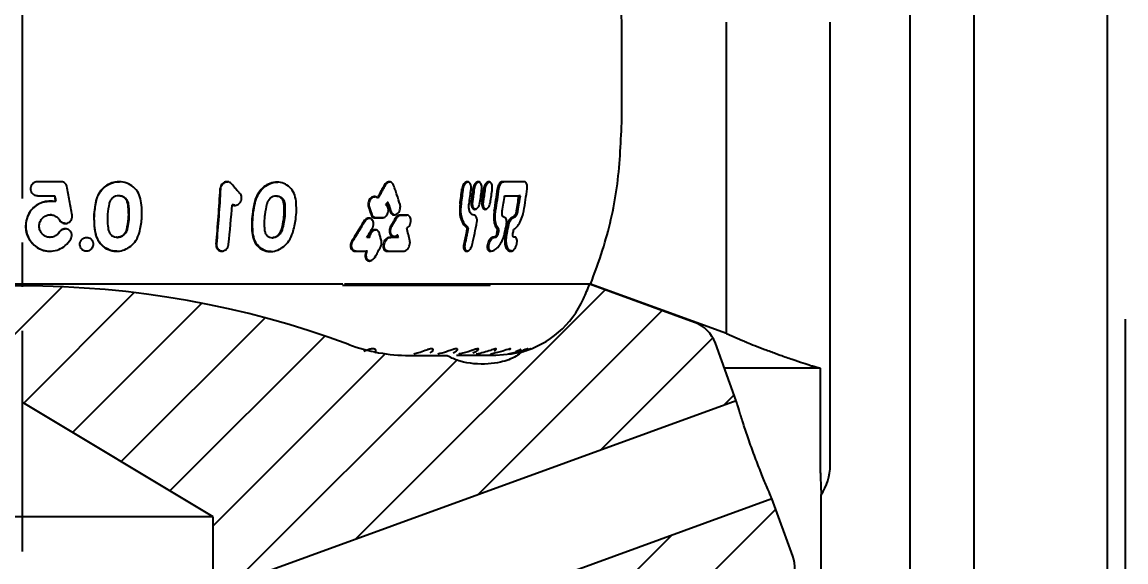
# Model space of a CAD drawing. Header units: millimetres. Extents: x 8 to 832, y 8 to 585.
# Drawn here: x 520.3 to 583.8, y 150.3 to 181.4 of the extents above; entities that cross this region are included whole.
import ezdxf

# ---------------------------------------------------------------- set-up
doc = ezdxf.new("R2010")
doc.units = ezdxf.units.MM
doc.linetypes.add('CENTERX2', pattern=[20.32, 12.7, -2.54, 2.54, -2.54])
for name, color, linetype in [('CENTERLINE', 4, 'CENTERX2'), ('DIMENSIONS', 2, 'Continuous'), ('HATCH', 3, 'Continuous')]:
    doc.layers.add(name, color=color, linetype=linetype)
doc.layers.add('OUTLINE', color=7, linetype='Continuous', lineweight=25)
doc.styles.add('SLDTEXTSTYLE0', font='TXT', dxfattribs={"width": 0.75})
doc.dimstyles.new('SLDDIMSTYLE0', dxfattribs={"dimtxt": 3.5, "dimasz": 2, "dimexe": 0, "dimexo": 0.0625, "dimgap": 0.875, "dimtad": 1, "dimrnd": 1e-09, "dimzin": 12, "dimdsep": 46, "dimtxsty": 'SLDTEXTSTYLE0', "dimsah": 1, "dimcen": 0.09, "dimadec": 0, "dimazin": 3, "dimtfac": 1, "dimtofl": 0, "dimtmove": 0, "dimatfit": 3, "dimfxl": 0, "dimfrac": 2, "dimtolj": 1, "dimtzin": 12, "dimarcsym": 0})

# ---------------------------------------------------------------- blocks, each defined once
blk = doc.blocks.new('SW_HATCH_0')
at = {"layer": 'HATCH', "color": 0}
for p, q in [((271.31, -42.999), (258.147, -56.162)), ((302.566, -43.174), (288.202, -57.538)), ((275.462, -43.337), (269.099, -49.7)), ((279.342, -43.947), (271.904, -51.385)), ((305.858, -44.372), (295.262, -54.968)), ((282.99, -44.789), (274.709, -53.071)), ((286.435, -45.835), (277.513, -54.756)), ((308.776, -45.944), (302.321, -52.399)), ((289.906, -46.853), (280, -56.76)), ((294.043, -47.207), (281.142, -60.107)), ((309.995, -49.215), (309.381, -49.829)), ((312.392, -55.799), (281.85, -86.341)), ((306.402, -57.299), (281.85, -81.85))]:
    blk.add_line(p, q, dxfattribs=at)
blk = doc.blocks.new('_D_12')
at = {"layer": 'DIMENSIONS'}
for p, q in [((583.772, 164.297), (583.772, 69.681)), ((520.272, 119.521), (520.272, 69.681)), ((520.272, 71.681), (583.772, 71.681))]:
    blk.add_line(p, q, dxfattribs=at)
for points in [[(520.272, 71.681), (522.272, 71.181), (522.272, 72.181)], [(583.772, 71.681), (581.772, 72.181), (581.772, 71.181)]]:
    blk.add_solid(points, dxfattribs=at)
at = {"layer": 'DIMENSIONS', "insert": (547.498, 76.193), "char_height": 3.5, "attachment_point": 1, "style": 'SLDTEXTSTYLE0'}
blk.add_mtext('63,5', dxfattribs=at)
blk = doc.blocks.new('_D_13')
at = {"layer": 'DIMENSIONS'}
for p, q in [((583.772, 148.122), (583.772, 69.681)), ((647.272, 122.409), (647.272, 69.681)), ((647.272, 71.681), (583.772, 71.681))]:
    blk.add_line(p, q, dxfattribs=at)
for points in [[(583.772, 71.681), (585.772, 71.181), (585.772, 72.181)], [(647.272, 71.681), (645.272, 72.181), (645.272, 71.181)]]:
    blk.add_solid(points, dxfattribs=at)
at = {"layer": 'DIMENSIONS', "insert": (610.998, 76.193), "char_height": 3.5, "attachment_point": 1, "style": 'SLDTEXTSTYLE0'}
blk.add_mtext('63,5', dxfattribs=at)

msp = doc.modelspace()

# ---------------------------------------------------------------- linework, layer by layer
at = {"layer": 'CENTERLINE'}
msp.add_line((520.272, 468.427), (520.272, 113.667), dxfattribs=at)
at = {"layer": 'OUTLINE'}
for p, q in [((571.393, 145.863), (571.393, 408.812)), ((575.092, 145.863), (575.092, 408.812)), ((582.772, 145.863), (582.772, 408.812)), ((554.797, 175.613), (554.797, 181.413)), ((560.824, 163.465), (560.824, 181.413)), ((566.797, 155.88), (566.797, 181.413)), ((522.545, 172.213), (521.159, 172.213)), ((549.192, 172.213), (547.922, 172.213)), ((521.158, 171.413), (521.071, 171.429)), ((521.156, 171.413), (522.149, 171.413)), ((522.155, 171.413), (522.149, 171.413)), ((522.217, 171.077), (522.212, 171.077)), ((525.853, 171.413), (525.836, 171.413)), ((534.938, 171.393), (534.894, 171.393)), ((540.789, 171.292), (540.728, 171.292)), ((541.355, 171.013), (541.292, 171.013)), ((548.96, 171.413), (548.875, 171.413)), ((532.398, 170.892), (532.362, 170.892)), ((521.887, 170.311), (521.882, 170.311)), ((522.439, 170.003), (522.401, 170.047)), ((541.058, 170.129), (540.995, 170.129)), ((542.482, 170.298), (542.415, 170.298)), ((541.91, 169.135), (541.844, 169.135)), ((541.91, 169.135), (541.88, 169.118)), ((545.975, 169.563), (545.897, 169.563)), ((547.738, 169.458), (547.655, 169.458)), ((521.867, 169.014), (521.872, 169.014)), ((525.749, 169.013), (525.767, 169.013)), ((534.664, 168.993), (534.71, 168.993)), ((540.227, 169.013), (540.117, 169.013)), ((540.289, 169.013), (540.227, 169.013)), ((541.875, 169.013), (541.436, 169.013)), ((541.941, 169.013), (541.875, 169.013)), ((547.504, 169.015), (547.42, 169.015)), ((548.701, 169.015), (548.614, 169.015)), ((523.981, 168.218), (523.948, 168.219)), ((539.439, 168.213), (540.088, 168.213)), ((540.15, 168.213), (540.088, 168.213)), ((540.662, 167.896), (540.598, 167.896)), ((541.289, 168.213), (542.23, 168.213)), ((548.325, 168.223), (548.42, 168.223)), ((538.742, 166.313), (501.803, 166.313)), ((538.742, 166.313), (538.728, 166.267)), ((538.728, 166.267), (547.213, 166.267)), ((547.227, 166.313), (538.833, 166.313)), ((547.213, 166.267), (547.227, 166.313)), ((552.947, 166.313), (547.227, 166.313)), ((558.991, 164.114), (552.947, 166.313)), ((552.997, 166.313), (552.947, 166.313)), ((560.824, 163.465), (552.997, 166.313)), ((560.824, 163.465), (561.74, 163.077)), ((561.393, 159.603), (560.187, 162.918)), ((542.568, 162.213), (544.749, 162.213)), ((547.555, 162.213), (545.276, 162.213)), ((548.432, 162.284), (547.555, 162.213)), ((563.672, 162.324), (563.923, 162.233)), ((566.222, 161.482), (560.71, 161.482)), ((565.855, 161.584), (566.222, 161.482)), ((566.222, 161.482), (566.222, 155.88)), ((531.272, 152.913), (520.272, 159.523)), ((561.393, 159.603), (531.272, 148.64)), ((531.272, 142.255), (563.445, 153.965)), ((564.652, 150.65), (563.445, 153.965)), ((566.272, 148.833), (566.272, 154.185)), ((531.272, 152.913), (509.272, 152.913)), ((531.272, 148.64), (531.272, 152.913))]:
    msp.add_line(p, q, dxfattribs=at)
at = {"layer": 'OUTLINE', "flags": 128}
msp.add_lwpolyline([(548.337, 162.538), (548.393, 162.586), (548.385, 162.592), (548.352, 162.589), (548.307, 162.579), (548.25, 162.562), (548.15, 162.529), (547.953, 162.464), (547.239, 162.284), (547.239, 162.284)], dxfattribs=at)
at = {"layer": 'OUTLINE'}
for centre, radius, start, end in [((461.701, 175.391), 70.07, 354.4526, 357.0766), ((461.413, 175.393), 70.391, 354.4764, 357.08837), ((512.761, 175.561), 33.05, 351.96151, 353.48983), ((512.745, 175.555), 33.14, 351.99341, 353.51749), ((513.913, 175.565), 32.426, 351.79815, 353.35644), ((514.161, 175.567), 32.298, 351.90793, 353.33411), ((514.143, 175.562), 32.392, 351.94058, 353.36254), ((515.255, 175.568), 31.708, 351.75439, 353.20758), ((515.514, 175.568), 31.569, 351.71746, 353.17716), ((515.461, 175.569), 31.699, 351.75103, 353.20463), ((516.539, 175.57), 31.031, 351.56938, 353.05486), ((517.226, 175.563), 30.645, 350.55225, 352.97131), ((517.19, 175.562), 30.761, 350.59057, 353.00026), ((520.643, 175.575), 28.954, 349.97247, 352.53615), ((521.919, 169.661), 1.447, 78.09033, 268.43384), ((518.237, 175.557), 30.103, 350.39319, 352.08869), ((519.871, 175.563), 29.299, 350.11374, 351.85695), ((519.804, 175.568), 29.45, 350.1552, 351.88929), ((467.347, 175.331), 65.166, 354.08668, 356.09397), ((516.003, 175.444), 30.957, 347.25198, 349.66022), ((519.406, 175.488), 29.321, 347.68356, 348.73128), ((519.469, 175.497), 29.314, 347.66203, 348.71007), ((519.4, 175.504), 29.466, 347.71316, 348.75559), ((518.6, 175.464), 29.669, 347.87695, 348.32127), ((518.404, 175.497), 29.95, 347.92811, 348.36817), ((520.349, 175.494), 28.873, 347.47709, 347.93432), ((520.272, 112.079), 54.135, 69.65747, 110.34253), ((529.872, 175.613), 24.879, 335.94171, 338.04891), ((547.568, 167.713), 5.5, 285.68162, 335.94171), ((558.307, 162.234), 2, 20, 70), ((542.568, 172.213), 10, 249.65747, 270), ((563.797, 155.88), 3, 325.58849, 0), ((562.772, 149.966), 2, 290, 20)]:
    msp.add_arc(centre, radius, start, end, dxfattribs=at)
for points, knots in [([(554.797, 181.413), (554.763, 182.305), (554.693, 184.105), (554.301, 185.946), (554.033, 186.889), (554.013, 186.958)], [0, 0, 0, 0, 0.476205, 0.9612, 1, 1, 1, 1]), ([(552.997, 166.313), (553.238, 166.961), (553.907, 168.759), (554.63, 171.873), (554.741, 174.357), (554.797, 175.613)], [0, 0, 0, 0, 0.217678, 0.604446, 1, 1, 1, 1]), ([(524.543, 171.125), (524.591, 171.274), (524.689, 171.57), (525.009, 171.93), (525.41, 172.146), (525.72, 172.237), (525.868, 172.212), (525.873, 172.211)], [0, 0, 0, 0, 0.2526003, 0.5054583, 0.751841, 0.9929778, 1, 1, 1, 1]), ([(521.159, 172.213), (521.115, 172.209), (521.026, 172.2), (520.909, 172.132), (520.82, 172.033), (520.768, 171.908), (520.758, 171.77), (520.796, 171.636), (520.876, 171.521), (520.989, 171.443), (521.089, 171.416), (521.144, 171.414), (521.156, 171.413)], [0, 0, 0, 0, 0.1058132, 0.2116858, 0.3164033, 0.4233127, 0.5338379, 0.6454856, 0.7570298, 0.8665257, 0.9720249, 1, 1, 1, 1]), ([(522.849, 171.958), (522.839, 171.993), (522.819, 172.064), (522.745, 172.146), (522.651, 172.203), (522.58, 172.21), (522.545, 172.213)], [0, 0, 0, 0, 0.254695, 0.510352, 0.755984, 1, 1, 1, 1]), ([(523.149, 170.291), (523.1, 170.567), (523.027, 170.982), (522.926, 171.539), (522.874, 171.818), (522.849, 171.958)], [0, 0, 0, 0, 0.499696, 0.749817, 1, 1, 1, 1]), ([(527.118, 171.125), (527.078, 171.275), (526.999, 171.573), (526.699, 171.93), (526.308, 172.159), (525.868, 172.238), (525.427, 172.167), (525.032, 171.955), (524.721, 171.625), (524.579, 171.324), (524.536, 171.152), (524.53, 171.125)], [0, 0, 0, 0, 0.127061, 0.254283, 0.377327, 0.497549, 0.616326, 0.734982, 0.854976, 0.97731, 1, 1, 1, 1]), ([(532.324, 172.102), (532.293, 172.131), (532.232, 172.187), (532.111, 172.222), (531.987, 172.215), (531.869, 172.164), (531.772, 172.077), (531.7, 171.957), (531.687, 171.866), (531.68, 171.818)], [0, 0, 0, 0, 0.141925, 0.28421, 0.425608, 0.560559, 0.704089, 0.84421, 1, 1, 1, 1]), ([(531.713, 171.818), (531.72, 171.864), (531.733, 171.957), (531.808, 172.08), (531.911, 172.168), (532.018, 172.216), (532.087, 172.213), (532.114, 172.212)], [0, 0, 0, 0, 0.2209308, 0.4423765, 0.6587208, 0.8646547, 1, 1, 1, 1]), ([(532.818, 171.538), (532.777, 171.585), (532.695, 171.679), (532.531, 171.867), (532.407, 172.008), (532.324, 172.102)], [0, 0, 0, 0, 0.250594, 0.501187, 1, 1, 1, 1]), ([(536.047, 171.105), (536.018, 171.254), (535.961, 171.552), (535.704, 171.909), (535.358, 172.138), (534.958, 172.218), (534.552, 172.146), (534.179, 171.934), (533.878, 171.604), (533.731, 171.304), (533.684, 171.132), (533.676, 171.105)], [0, 0, 0, 0, 0.127084, 0.254333, 0.377382, 0.497579, 0.61632, 0.73494, 0.854911, 0.97724, 1, 1, 1, 1]), ([(533.716, 171.105), (533.768, 171.253), (533.873, 171.55), (534.185, 171.909), (534.564, 172.126), (534.851, 172.216), (534.986, 172.191), (534.99, 172.191)], [0, 0, 0, 0, 0.252654, 0.50556, 0.75195, 0.993039, 1, 1, 1, 1]), ([(541.125, 172.013), (541.093, 171.953), (541.011, 171.803), (540.879, 171.562), (540.779, 171.382), (540.728, 171.292)], [0, 0, 0, 0, 0.249962, 0.624955, 1, 1, 1, 1]), ([(540.789, 171.292), (540.856, 171.412), (540.957, 171.592), (541.089, 171.833), (541.154, 171.953), (541.187, 172.013)], [0, 0, 0, 0, 0.499929, 0.749955, 1, 1, 1, 1]), ([(541.662, 172.013), (541.645, 172.05), (541.611, 172.124), (541.524, 172.194), (541.422, 172.221), (541.317, 172.202), (541.219, 172.142), (541.158, 172.07), (541.131, 172.023), (541.125, 172.013)], [0, 0, 0, 0, 0.163237, 0.326792, 0.487966, 0.642185, 0.798525, 0.957943, 1, 1, 1, 1]), ([(541.187, 172.013), (541.211, 172.051), (541.259, 172.125), (541.358, 172.191), (541.435, 172.219), (541.471, 172.212), (541.474, 172.212)], [0, 0, 0, 0, 0.3262599, 0.6530782, 0.9739587, 1, 1, 1, 1]), ([(542.031, 170.905), (541.973, 171.089), (541.885, 171.366), (541.759, 171.736), (541.695, 171.921), (541.662, 172.013)], [0, 0, 0, 0, 0.499845, 0.749901, 1, 1, 1, 1]), ([(546.121, 171.813), (546.123, 171.86), (546.128, 171.954), (546.093, 172.077), (546.033, 172.166), (545.954, 172.214), (545.866, 172.216), (545.778, 172.175), (545.699, 172.096), (545.638, 171.985), (545.608, 171.885), (545.6, 171.827), (545.598, 171.813)], [0, 0, 0, 0, 0.113213, 0.226599, 0.335428, 0.441669, 0.54608, 0.649359, 0.753435, 0.859361, 0.967321, 1, 1, 1, 1]), ([(545.673, 171.813), (545.681, 171.86), (545.698, 171.953), (545.76, 172.075), (545.839, 172.164), (545.917, 172.211), (545.963, 172.209), (545.98, 172.208)], [0, 0, 0, 0, 0.224311, 0.448892, 0.666409, 0.879322, 1, 1, 1, 1]), ([(546.741, 171.818), (546.743, 171.864), (546.748, 171.957), (546.716, 172.078), (546.659, 172.167), (546.584, 172.214), (546.5, 172.216), (546.415, 172.176), (546.339, 172.097), (546.279, 171.987), (546.25, 171.888), (546.243, 171.831), (546.241, 171.818)], [0, 0, 0, 0, 0.11322, 0.226629, 0.33546, 0.441702, 0.546114, 0.649396, 0.753476, 0.859391, 0.967641, 1, 1, 1, 1]), ([(546.318, 171.818), (546.326, 171.863), (546.342, 171.954), (546.401, 172.075), (546.477, 172.163), (546.552, 172.21), (546.597, 172.209), (546.613, 172.208)], [0, 0, 0, 0, 0.222432, 0.445036, 0.663178, 0.876144, 1, 1, 1, 1]), ([(547.343, 171.818), (547.345, 171.864), (547.351, 171.957), (547.321, 172.078), (547.266, 172.167), (547.194, 172.214), (547.113, 172.216), (547.031, 172.176), (546.957, 172.097), (546.898, 171.987), (546.869, 171.888), (546.861, 171.831), (546.86, 171.818)], [0, 0, 0, 0, 0.11322, 0.226629, 0.33546, 0.441703, 0.546114, 0.649395, 0.753477, 0.859391, 0.967641, 1, 1, 1, 1]), ([(546.938, 171.818), (546.946, 171.863), (546.963, 171.954), (547.021, 172.075), (547.095, 172.163), (547.168, 172.21), (547.211, 172.209), (547.227, 172.208)], [0, 0, 0, 0, 0.222435, 0.445036, 0.663183, 0.876147, 1, 1, 1, 1]), ([(547.922, 172.213), (547.895, 172.209), (547.842, 172.2), (547.765, 172.132), (547.7, 172.033), (547.658, 171.921), (547.646, 171.845), (547.64, 171.813)], [0, 0, 0, 0, 0.211512, 0.423162, 0.632458, 0.845991, 1, 1, 1, 1]), ([(547.721, 171.813), (547.73, 171.86), (547.747, 171.953), (547.804, 172.076), (547.877, 172.165), (547.947, 172.207), (547.988, 172.212), (548.003, 172.213)], [0, 0, 0, 0, 0.225085, 0.450532, 0.667691, 0.879527, 1, 1, 1, 1]), ([(549.352, 171.813), (549.356, 171.86), (549.363, 171.954), (549.34, 172.077), (549.295, 172.166), (549.241, 172.208), (549.205, 172.212), (549.192, 172.213)], [0, 0, 0, 0, 0.226552, 0.453517, 0.671054, 0.882798, 1, 1, 1, 1]), ([(522.212, 171.077), (521.989, 171.081), (521.632, 171.086), (521.16, 170.929), (520.849, 170.664), (520.605, 170.302), (520.468, 169.845), (520.489, 169.334), (520.688, 168.854), (521.035, 168.467), (521.483, 168.241), (521.958, 168.19), (522.395, 168.296), (522.794, 168.529), (522.975, 168.774), (523.07, 168.902)], [0, 0, 0, 0, 0.1060526, 0.1693148, 0.2326537, 0.2988328, 0.3787598, 0.461564, 0.5463075, 0.6297392, 0.7115102, 0.7836803, 0.853533, 0.9231897, 1, 1, 1, 1]), ([(522.149, 171.413), (522.154, 171.385), (522.168, 171.315), (522.188, 171.203), (522.204, 171.119), (522.212, 171.077)], [0, 0, 0, 0, 0.249975, 0.625001, 1, 1, 1, 1]), ([(522.217, 171.077), (522.207, 171.133), (522.191, 171.217), (522.171, 171.329), (522.16, 171.385), (522.155, 171.413)], [0, 0, 0, 0, 0.4999946, 0.7500207, 1, 1, 1, 1]), ([(524.53, 171.125), (524.486, 170.875), (524.41, 170.447), (524.409, 169.833), (524.456, 169.479), (524.479, 169.301)], [0, 0, 0, 0, 0.410082, 0.703058, 1, 1, 1, 1]), ([(524.492, 169.301), (524.461, 169.557), (524.41, 169.985), (524.443, 170.6), (524.509, 170.95), (524.543, 171.125)], [0, 0, 0, 0, 0.425255, 0.710685, 1, 1, 1, 1]), ([(525.286, 170.962), (525.249, 170.755), (525.185, 170.403), (525.182, 169.899), (525.219, 169.61), (525.237, 169.465)], [0, 0, 0, 0, 0.41395, 0.705046, 1, 1, 1, 1]), ([(526.359, 170.962), (526.342, 171.025), (526.308, 171.151), (526.181, 171.299), (526.017, 171.393), (525.833, 171.424), (525.652, 171.391), (525.49, 171.302), (525.363, 171.164), (525.306, 171.041), (525.288, 170.971), (525.286, 170.962)], [0, 0, 0, 0, 0.129296, 0.258837, 0.382552, 0.502658, 0.620571, 0.738366, 0.858407, 0.981548, 1, 1, 1, 1]), ([(525.853, 171.413), (525.854, 171.413), (525.914, 171.423), (526.036, 171.387), (526.193, 171.304), (526.313, 171.164), (526.362, 171.041), (526.375, 170.971), (526.377, 170.962)], [0, 0, 0, 0, 0.003585, 0.240141, 0.476809, 0.71718, 0.963204, 1, 1, 1, 1]), ([(526.3, 169.465), (526.341, 169.677), (526.409, 170.029), (526.414, 170.534), (526.378, 170.819), (526.359, 170.962)], [0, 0, 0, 0, 0.428211, 0.712229, 1, 1, 1, 1]), ([(526.377, 170.962), (526.401, 170.756), (526.442, 170.404), (526.408, 169.9), (526.348, 169.611), (526.318, 169.465)], [0, 0, 0, 0, 0.41233, 0.704209, 1, 1, 1, 1]), ([(527.037, 169.301), (527.088, 169.559), (527.174, 169.987), (527.184, 170.602), (527.14, 170.95), (527.118, 171.125)], [0, 0, 0, 0, 0.427119, 0.711644, 1, 1, 1, 1]), ([(532.362, 170.892), (532.399, 170.877), (532.473, 170.847), (532.597, 170.856), (532.713, 170.905), (532.81, 170.991), (532.881, 171.106), (532.915, 171.242), (532.906, 171.38), (532.864, 171.48), (532.828, 171.526), (532.818, 171.538)], [0, 0, 0, 0, 0.116266, 0.23272, 0.345651, 0.460882, 0.580416, 0.703745, 0.830302, 0.95563, 1, 1, 1, 1]), ([(533.676, 171.105), (533.622, 170.855), (533.529, 170.426), (533.489, 169.813), (533.507, 169.459), (533.516, 169.281)], [0, 0, 0, 0, 0.4101704, 0.7031085, 1, 1, 1, 1]), ([(533.557, 169.281), (533.546, 169.537), (533.529, 169.965), (533.596, 170.58), (533.676, 170.929), (533.716, 171.105)], [0, 0, 0, 0, 0.42541, 0.710765, 1, 1, 1, 1]), ([(535.349, 170.941), (535.336, 171.004), (535.312, 171.13), (535.203, 171.279), (535.058, 171.373), (534.892, 171.403), (534.724, 171.371), (534.571, 171.281), (534.447, 171.143), (534.388, 171.02), (534.368, 170.95), (534.366, 170.941)], [0, 0, 0, 0, 0.129331, 0.258899, 0.382626, 0.502706, 0.62058, 0.738334, 0.858346, 0.981486, 1, 1, 1, 1]), ([(534.938, 171.392), (534.938, 171.392), (534.994, 171.403), (535.104, 171.367), (535.243, 171.283), (535.346, 171.143), (535.384, 171.02), (535.393, 170.95), (535.394, 170.941)], [0, 0, 0, 0, 0.0036839, 0.2401557, 0.4767459, 0.7170462, 0.9630779, 1, 1, 1, 1]), ([(535.859, 169.281), (535.923, 169.538), (536.031, 169.967), (536.078, 170.581), (536.057, 170.93), (536.047, 171.105)], [0, 0, 0, 0, 0.427282, 0.711732, 1, 1, 1, 1]), ([(540.728, 171.292), (540.7, 171.314), (540.644, 171.358), (540.538, 171.371), (540.432, 171.342), (540.336, 171.274), (540.257, 171.172), (540.205, 171.046), (540.183, 170.901), (540.204, 170.811), (540.215, 170.764)], [0, 0, 0, 0, 0.121896, 0.244014, 0.361719, 0.480273, 0.601533, 0.726421, 0.855826, 1, 1, 1, 1]), ([(540.275, 170.764), (540.264, 170.807), (540.243, 170.893), (540.261, 171.036), (540.314, 171.169), (540.397, 171.276), (540.5, 171.349), (540.573, 171.359), (540.608, 171.364)], [0, 0, 0, 0, 0.1710217, 0.3420766, 0.5119146, 0.6800646, 0.8427264, 1, 1, 1, 1]), ([(541.223, 170.892), (541.235, 170.912), (541.252, 170.942), (541.275, 170.983), (541.286, 171.003), (541.292, 171.013)], [0, 0, 0, 0, 0.5000633, 0.7500449, 1, 1, 1, 1]), ([(541.292, 171.013), (541.306, 170.971), (541.341, 170.865), (541.395, 170.695), (541.435, 170.568), (541.455, 170.505)], [0, 0, 0, 0, 0.24999, 0.624981, 1, 1, 1, 1]), ([(541.518, 170.505), (541.492, 170.589), (541.452, 170.716), (541.397, 170.886), (541.369, 170.971), (541.355, 171.013)], [0, 0, 0, 0, 0.499956, 0.749975, 1, 1, 1, 1]), ([(546.138, 171.021), (546.134, 170.974), (546.127, 170.88), (546.156, 170.758), (546.211, 170.669), (546.286, 170.624), (546.369, 170.623), (546.453, 170.665), (546.53, 170.744), (546.593, 170.854), (546.624, 170.952), (546.634, 171.009), (546.636, 171.021)], [0, 0, 0, 0, 0.115371, 0.230917, 0.341521, 0.44798, 0.550756, 0.651661, 0.754125, 0.860076, 0.969994, 1, 1, 1, 1]), ([(546.408, 170.631), (546.395, 170.63), (546.355, 170.626), (546.296, 170.665), (546.241, 170.741), (546.21, 170.851), (546.206, 170.95), (546.213, 171.007), (546.215, 171.021)], [0, 0, 0, 0, 0.095143, 0.297812, 0.503353, 0.715049, 0.933372, 1, 1, 1, 1]), ([(546.754, 171.021), (546.75, 170.974), (546.742, 170.88), (546.77, 170.758), (546.822, 170.669), (546.894, 170.624), (546.975, 170.623), (547.056, 170.665), (547.131, 170.744), (547.193, 170.854), (547.224, 170.952), (547.233, 171.009), (547.235, 171.021)], [0, 0, 0, 0, 0.115371, 0.230918, 0.341521, 0.447979, 0.550756, 0.651662, 0.754124, 0.860075, 0.969995, 1, 1, 1, 1]), ([(547.016, 170.631), (547.004, 170.63), (546.965, 170.626), (546.909, 170.665), (546.856, 170.741), (546.827, 170.851), (546.824, 170.95), (546.831, 171.007), (546.833, 171.021)], [0, 0, 0, 0, 0.095147, 0.297818, 0.503354, 0.715052, 0.933374, 1, 1, 1, 1]), ([(548.053, 171.413), (548.125, 171.413), (548.268, 171.413), (548.544, 171.413), (548.744, 171.413), (548.875, 171.413)], [0, 0, 0, 0, 0.254695, 0.509387, 1, 1, 1, 1]), ([(532.517, 170.858), (532.485, 170.863), (532.443, 170.869), (532.406, 170.888), (532.398, 170.892)], [0, 0, 0, 0, 0.770116, 1, 1, 1, 1]), ([(534.366, 170.941), (534.32, 170.734), (534.242, 170.382), (534.207, 169.878), (534.221, 169.589), (534.228, 169.444)], [0, 0, 0, 0, 0.4140413, 0.7050914, 1, 1, 1, 1]), ([(535.201, 169.444), (535.253, 169.656), (535.34, 170.009), (535.376, 170.513), (535.358, 170.798), (535.349, 170.941)], [0, 0, 0, 0, 0.428376, 0.712314, 1, 1, 1, 1]), ([(535.394, 170.941), (535.404, 170.735), (535.422, 170.383), (535.359, 169.879), (535.284, 169.59), (535.247, 169.444)], [0, 0, 0, 0, 0.412422, 0.704254, 1, 1, 1, 1]), ([(540.215, 170.764), (540.227, 170.728), (540.258, 170.637), (540.307, 170.492), (540.343, 170.383), (540.361, 170.329)], [0, 0, 0, 0, 0.250004, 0.624987, 1, 1, 1, 1]), ([(540.421, 170.329), (540.397, 170.401), (540.361, 170.51), (540.312, 170.655), (540.287, 170.728), (540.275, 170.764)], [0, 0, 0, 0, 0.499979, 0.749989, 1, 1, 1, 1]), ([(540.361, 170.329), (540.377, 170.292), (540.41, 170.218), (540.498, 170.145), (540.57, 170.134), (540.605, 170.129)], [0, 0, 0, 0, 0.3342114, 0.6691637, 1, 1, 1, 1]), ([(540.667, 170.129), (540.633, 170.134), (540.565, 170.143), (540.482, 170.208), (540.44, 170.278), (540.424, 170.322), (540.421, 170.329)], [0, 0, 0, 0, 0.311469, 0.622902, 0.937892, 1, 1, 1, 1]), ([(540.995, 170.129), (541.03, 170.133), (541.099, 170.141), (541.198, 170.207), (541.281, 170.303), (541.34, 170.427), (541.367, 170.566), (541.355, 170.702), (541.308, 170.82), (541.251, 170.868), (541.223, 170.892)], [0, 0, 0, 0, 0.118856, 0.237762, 0.35672, 0.481795, 0.612355, 0.744741, 0.875823, 1, 1, 1, 1]), ([(541.455, 170.505), (541.47, 170.467), (541.502, 170.393), (541.586, 170.323), (541.684, 170.297), (541.786, 170.317), (541.882, 170.376), (541.965, 170.47), (542.026, 170.592), (542.055, 170.73), (542.05, 170.837), (542.035, 170.891), (542.031, 170.905)], [0, 0, 0, 0, 0.110323, 0.220911, 0.324976, 0.425673, 0.526421, 0.629685, 0.737659, 0.84998, 0.963621, 1, 1, 1, 1]), ([(541.7, 170.317), (541.687, 170.319), (541.643, 170.326), (541.581, 170.381), (541.537, 170.449), (541.522, 170.495), (541.518, 170.505)], [0, 0, 0, 0, 0.144097, 0.517765, 0.899812, 1, 1, 1, 1]), ([(545.486, 170.939), (545.473, 170.768), (545.446, 170.426), (545.55, 169.978), (545.716, 169.693), (545.851, 169.595), (545.897, 169.563)], [0, 0, 0, 0, 0.2878058, 0.5757728, 0.8583444, 1, 1, 1, 1]), ([(545.975, 169.563), (545.892, 169.631), (545.726, 169.767), (545.578, 170.141), (545.524, 170.546), (545.551, 170.824), (545.562, 170.939)], [0, 0, 0, 0, 0.266198, 0.532052, 0.80687, 1, 1, 1, 1]), ([(546.294, 170.287), (546.251, 170.299), (546.165, 170.322), (546.067, 170.442), (546.006, 170.61), (545.99, 170.785), (546.003, 170.899), (546.007, 170.939)], [0, 0, 0, 0, 0.214904, 0.429732, 0.647386, 0.874085, 1, 1, 1, 1]), ([(547.455, 170.533), (547.44, 170.394), (547.409, 170.114), (547.47, 169.749), (547.57, 169.546), (547.642, 169.471), (547.655, 169.458)], [0, 0, 0, 0, 0.313998, 0.628258, 0.934826, 1, 1, 1, 1]), ([(547.738, 169.458), (547.686, 169.526), (547.58, 169.661), (547.506, 169.992), (547.503, 170.296), (547.529, 170.481), (547.537, 170.533)], [0, 0, 0, 0, 0.291185, 0.581928, 0.883632, 1, 1, 1, 1]), ([(548.041, 170.155), (548.02, 170.164), (547.976, 170.182), (547.931, 170.257), (547.907, 170.36), (547.906, 170.457), (547.915, 170.516), (547.917, 170.533)], [0, 0, 0, 0, 0.223566, 0.447157, 0.671928, 0.907332, 1, 1, 1, 1]), ([(548.735, 170.533), (548.725, 170.488), (548.704, 170.397), (548.643, 170.279), (548.571, 170.194), (548.517, 170.163), (548.489, 170.156), (548.486, 170.155)], [0, 0, 0, 0, 0.250412, 0.501298, 0.739898, 0.967848, 1, 1, 1, 1]), ([(548.571, 170.155), (548.595, 170.164), (548.643, 170.182), (548.713, 170.256), (548.771, 170.358), (548.806, 170.456), (548.818, 170.516), (548.821, 170.533)], [0, 0, 0, 0, 0.222212, 0.444326, 0.670015, 0.904574, 1, 1, 1, 1]), ([(548.584, 169.458), (548.66, 169.526), (548.812, 169.662), (549, 169.994), (549.109, 170.298), (549.145, 170.482), (549.156, 170.533)], [0, 0, 0, 0, 0.29218, 0.583989, 0.885738, 1, 1, 1, 1]), ([(522.421, 169.322), (522.377, 169.263), (522.288, 169.145), (522.092, 169.037), (521.881, 169.002), (521.679, 169.037), (521.502, 169.134), (521.361, 169.286), (521.271, 169.484), (521.25, 169.711), (521.308, 169.937), (521.439, 170.13), (521.623, 170.261), (521.833, 170.32), (522.042, 170.306), (522.231, 170.226), (522.36, 170.114), (522.414, 170.03), (522.432, 170.003)], [0, 0, 0, 0, 0.066767, 0.133723, 0.196173, 0.255874, 0.315509, 0.377735, 0.443917, 0.513807, 0.585265, 0.655393, 0.722295, 0.785875, 0.847105, 0.907846, 0.969538, 1, 1, 1, 1]), ([(521.978, 170.299), (521.956, 170.306), (521.926, 170.315), (521.895, 170.309), (521.887, 170.308)], [0, 0, 0, 0, 0.742225, 1, 1, 1, 1]), ([(522.432, 170.003), (522.458, 169.966), (522.512, 169.893), (522.631, 169.827), (522.761, 169.805), (522.888, 169.828), (523, 169.889), (523.09, 169.984), (523.147, 170.107), (523.159, 170.214), (523.151, 170.275), (523.149, 170.291)], [0, 0, 0, 0, 0.124158, 0.248682, 0.365039, 0.477598, 0.59029, 0.706565, 0.829178, 0.956631, 1, 1, 1, 1]), ([(522.758, 169.815), (522.721, 169.818), (522.643, 169.825), (522.535, 169.885), (522.47, 169.952), (522.443, 169.995), (522.439, 170.003)], [0, 0, 0, 0, 0.281632, 0.600425, 0.926946, 1, 1, 1, 1]), ([(539.939, 169.922), (539.884, 169.829), (539.746, 169.598), (539.522, 169.228), (539.351, 168.952), (539.266, 168.813)], [0, 0, 0, 0, 0.249899, 0.624888, 1, 1, 1, 1]), ([(539.325, 168.813), (539.439, 168.998), (539.609, 169.274), (539.833, 169.644), (539.943, 169.829), (539.999, 169.922)], [0, 0, 0, 0, 0.499836, 0.749903, 1, 1, 1, 1]), ([(540.426, 169.522), (540.448, 169.567), (540.492, 169.656), (540.509, 169.803), (540.487, 169.937), (540.426, 170.044), (540.338, 170.109), (540.235, 170.129), (540.13, 170.106), (540.032, 170.043), (539.971, 169.974), (539.944, 169.93), (539.939, 169.922)], [0, 0, 0, 0, 0.117946, 0.235944, 0.352266, 0.465659, 0.573812, 0.67629, 0.775977, 0.875506, 0.977654, 1, 1, 1, 1]), ([(539.999, 169.922), (540.025, 169.959), (540.077, 170.034), (540.181, 170.099), (540.258, 170.127), (540.292, 170.122), (540.292, 170.122)], [0, 0, 0, 0, 0.337799, 0.676331, 0.997096, 1, 1, 1, 1]), ([(540.605, 170.129), (540.639, 170.129), (540.706, 170.129), (540.836, 170.129), (540.932, 170.129), (540.995, 170.129)], [0, 0, 0, 0, 0.256552, 0.513092, 1, 1, 1, 1]), ([(540.996, 170.129), (540.983, 170.129), (540.938, 170.129), (540.828, 170.129), (540.731, 170.129), (540.667, 170.129)], [0, 0, 0, 0, 0.114913, 0.419097, 1, 1, 1, 1]), ([(541.753, 170.098), (541.732, 170.062), (541.679, 169.971), (541.594, 169.826), (541.53, 169.717), (541.498, 169.663)], [0, 0, 0, 0, 0.249978, 0.624977, 1, 1, 1, 1]), ([(541.562, 169.663), (541.605, 169.735), (541.67, 169.844), (541.755, 169.989), (541.797, 170.062), (541.818, 170.098)], [0, 0, 0, 0, 0.499959, 0.749989, 1, 1, 1, 1]), ([(542.041, 170.297), (542.007, 170.293), (541.941, 170.285), (541.844, 170.22), (541.784, 170.15), (541.758, 170.106), (541.753, 170.098)], [0, 0, 0, 0, 0.3096428, 0.6195105, 0.9334457, 1, 1, 1, 1]), ([(541.818, 170.098), (541.843, 170.135), (541.893, 170.208), (541.997, 170.282), (542.07, 170.292), (542.106, 170.297)], [0, 0, 0, 0, 0.3292539, 0.6593075, 1, 1, 1, 1]), ([(542.415, 170.298), (542.383, 170.298), (542.32, 170.298), (542.195, 170.298), (542.102, 170.298), (542.041, 170.297)], [0, 0, 0, 0, 0.256264, 0.512531, 1, 1, 1, 1]), ([(542.106, 170.297), (542.139, 170.298), (542.203, 170.298), (542.306, 170.298), (542.377, 170.298), (542.416, 170.298)], [0, 0, 0, 0, 0.310199, 0.620386, 1, 1, 1, 1]), ([(542.422, 169.535), (542.455, 169.559), (542.521, 169.606), (542.597, 169.719), (542.647, 169.851), (542.663, 169.992), (542.641, 170.125), (542.583, 170.227), (542.504, 170.288), (542.443, 170.295), (542.415, 170.298)], [0, 0, 0, 0, 0.12469, 0.2492998, 0.3765288, 0.5096104, 0.6438388, 0.7741261, 0.8982118, 1, 1, 1, 1]), ([(546.457, 169.888), (546.462, 169.936), (546.473, 170.031), (546.448, 170.156), (546.394, 170.245), (546.337, 170.281), (546.302, 170.286), (546.294, 170.287)], [0, 0, 0, 0, 0.243585, 0.487736, 0.717676, 0.936456, 1, 1, 1, 1]), ([(548.162, 169.758), (548.169, 169.806), (548.182, 169.901), (548.164, 170.026), (548.119, 170.115), (548.072, 170.148), (548.045, 170.155), (548.041, 170.155)], [0, 0, 0, 0, 0.252158, 0.504921, 0.742683, 0.968496, 1, 1, 1, 1]), ([(548.486, 170.155), (548.46, 170.146), (548.41, 170.127), (548.336, 170.049), (548.272, 169.943), (548.234, 169.84), (548.22, 169.777), (548.215, 169.758)], [0, 0, 0, 0, 0.22146, 0.442924, 0.665484, 0.899165, 1, 1, 1, 1]), ([(548.3, 169.758), (548.312, 169.805), (548.337, 169.9), (548.402, 170.024), (548.479, 170.113), (548.537, 170.147), (548.567, 170.154), (548.571, 170.155)], [0, 0, 0, 0, 0.2488338, 0.4981047, 0.7360704, 0.9616321, 1, 1, 1, 1]), ([(522.294, 169.175), (522.318, 169.194), (522.372, 169.234), (522.408, 169.291), (522.428, 169.322)], [0, 0, 0, 0, 0.44957, 1, 1, 1, 1]), ([(523.07, 168.902), (523.091, 168.947), (523.134, 169.035), (523.136, 169.183), (523.09, 169.32), (523, 169.43), (522.882, 169.498), (522.753, 169.519), (522.628, 169.497), (522.517, 169.437), (522.453, 169.371), (522.426, 169.329), (522.421, 169.322)], [0, 0, 0, 0, 0.1193098, 0.2386449, 0.3568975, 0.4719725, 0.580667, 0.6824756, 0.7807417, 0.8786883, 0.9797374, 1, 1, 1, 1]), ([(522.428, 169.322), (522.455, 169.358), (522.51, 169.429), (522.627, 169.497), (522.711, 169.506), (522.751, 169.51)], [0, 0, 0, 0, 0.348518, 0.6978829, 1, 1, 1, 1]), ([(524.479, 169.301), (524.522, 169.146), (524.607, 168.834), (524.923, 168.468), (525.328, 168.246), (525.766, 168.19), (526.182, 168.282), (526.55, 168.499), (526.871, 168.839), (526.979, 169.139), (527.037, 169.301)], [0, 0, 0, 0, 0.135267, 0.270774, 0.398968, 0.516824, 0.628023, 0.739969, 0.858776, 1, 1, 1, 1]), ([(525.728, 168.222), (525.709, 168.219), (525.555, 168.196), (525.266, 168.289), (524.914, 168.494), (524.621, 168.839), (524.538, 169.139), (524.492, 169.301)], [0, 0, 0, 0, 0.030985, 0.254444, 0.479286, 0.717193, 1, 1, 1, 1]), ([(525.237, 169.465), (525.254, 169.4), (525.289, 169.272), (525.419, 169.12), (525.586, 169.028), (525.767, 169.004), (525.942, 169.04), (526.098, 169.13), (526.223, 169.266), (526.279, 169.388), (526.298, 169.457), (526.3, 169.465)], [0, 0, 0, 0, 0.134309, 0.268943, 0.395091, 0.513117, 0.626007, 0.739283, 0.857859, 0.983501, 1, 1, 1, 1]), ([(526.318, 169.465), (526.296, 169.4), (526.251, 169.272), (526.108, 169.123), (525.954, 169.034), (525.852, 169.026), (525.814, 169.023)], [0, 0, 0, 0, 0.285135, 0.570885, 0.839982, 1, 1, 1, 1]), ([(533.516, 169.281), (533.544, 169.125), (533.6, 168.813), (533.862, 168.447), (534.216, 168.225), (534.613, 168.17), (535.001, 168.261), (535.354, 168.478), (535.673, 168.819), (535.793, 169.118), (535.859, 169.281)], [0, 0, 0, 0, 0.135332, 0.270903, 0.399118, 0.516931, 0.62806, 0.739947, 0.858729, 1, 1, 1, 1]), ([(534.609, 168.201), (534.592, 168.199), (534.448, 168.176), (534.191, 168.268), (533.885, 168.473), (533.642, 168.818), (533.587, 169.118), (533.557, 169.281)], [0, 0, 0, 0, 0.031196, 0.254517, 0.479238, 0.71709, 1, 1, 1, 1]), ([(534.228, 169.444), (534.239, 169.38), (534.262, 169.251), (534.37, 169.1), (534.516, 169.008), (534.681, 168.983), (534.843, 169.019), (534.992, 169.109), (535.116, 169.245), (535.177, 169.367), (535.198, 169.436), (535.201, 169.444)], [0, 0, 0, 0, 0.134365, 0.269058, 0.395221, 0.513208, 0.626036, 0.739253, 0.857807, 0.983465, 1, 1, 1, 1]), ([(535.247, 169.444), (535.222, 169.38), (535.171, 169.251), (535.03, 169.102), (534.869, 169.008), (534.759, 168.999), (534.709, 168.996)], [0, 0, 0, 0, 0.267403, 0.535381, 0.787668, 1, 1, 1, 1]), ([(540.117, 169.013), (540.169, 169.098), (540.247, 169.225), (540.349, 169.395), (540.4, 169.48), (540.426, 169.522)], [0, 0, 0, 0, 0.499982, 0.749982, 1, 1, 1, 1]), ([(540.841, 169.249), (540.826, 169.286), (540.797, 169.36), (540.715, 169.43), (540.616, 169.456), (540.513, 169.439), (540.414, 169.383), (540.328, 169.293), (540.261, 169.175), (540.234, 169.076), (540.228, 169.022), (540.227, 169.013)], [0, 0, 0, 0, 0.127382, 0.255189, 0.373804, 0.488081, 0.601965, 0.719213, 0.84326, 0.974258, 1, 1, 1, 1]), ([(540.289, 169.013), (540.297, 169.062), (540.313, 169.158), (540.386, 169.29), (540.482, 169.389), (540.582, 169.444), (540.642, 169.445), (540.667, 169.445)], [0, 0, 0, 0, 0.223454, 0.447255, 0.660973, 0.862633, 1, 1, 1, 1]), ([(540.959, 168.813), (540.94, 168.885), (540.911, 168.994), (540.871, 169.14), (540.851, 169.213), (540.841, 169.249)], [0, 0, 0, 0, 0.499973, 0.749965, 1, 1, 1, 1]), ([(541.498, 169.663), (541.476, 169.618), (541.433, 169.53), (541.413, 169.384), (541.43, 169.249), (541.484, 169.14), (541.567, 169.074), (541.665, 169.055), (541.761, 169.077), (541.817, 169.117), (541.844, 169.135)], [0, 0, 0, 0, 0.136169, 0.272371, 0.408233, 0.542581, 0.669691, 0.788335, 0.901601, 1, 1, 1, 1]), ([(541.719, 169.063), (541.717, 169.063), (541.683, 169.057), (541.622, 169.084), (541.548, 169.144), (541.498, 169.242), (541.478, 169.366), (541.493, 169.506), (541.53, 169.606), (541.558, 169.656), (541.562, 169.663)], [0, 0, 0, 0, 0.0093, 0.156388, 0.304405, 0.458825, 0.622565, 0.795054, 0.970226, 1, 1, 1, 1]), ([(541.844, 169.135), (541.846, 169.125), (541.853, 169.1), (541.863, 169.059), (541.871, 169.029), (541.875, 169.013)], [0, 0, 0, 0, 0.250045, 0.624977, 1, 1, 1, 1]), ([(541.941, 169.013), (541.936, 169.034), (541.928, 169.064), (541.918, 169.105), (541.913, 169.125), (541.91, 169.135)], [0, 0, 0, 0, 0.499943, 0.749946, 1, 1, 1, 1]), ([(542.598, 168.813), (542.57, 168.933), (542.528, 169.114), (542.468, 169.354), (542.438, 169.475), (542.422, 169.535)], [0, 0, 0, 0, 0.499924, 0.749963, 1, 1, 1, 1]), ([(545.897, 169.563), (545.881, 169.483), (545.843, 169.285), (545.779, 168.968), (545.727, 168.732), (545.701, 168.613)], [0, 0, 0, 0, 0.24994, 0.624926, 1, 1, 1, 1]), ([(545.78, 168.613), (545.814, 168.771), (545.865, 169.007), (545.929, 169.324), (545.96, 169.483), (545.975, 169.563)], [0, 0, 0, 0, 0.499903, 0.749942, 1, 1, 1, 1]), ([(547.179, 168.221), (547.239, 168.218), (547.361, 168.212), (547.563, 168.333), (547.755, 168.537), (547.924, 168.821), (548.015, 169.069), (548.047, 169.209), (548.053, 169.233)], [0, 0, 0, 0, 0.1807974, 0.3614915, 0.546671, 0.7454954, 0.9570971, 1, 1, 1, 1]), ([(547.607, 169.233), (547.6, 169.206), (547.585, 169.152), (547.544, 169.082), (547.497, 169.034), (547.454, 169.012), (547.43, 169.014), (547.42, 169.015)], [0, 0, 0, 0, 0.226962, 0.454637, 0.663687, 0.858902, 1, 1, 1, 1]), ([(547.504, 169.015), (547.517, 169.014), (547.544, 169.013), (547.587, 169.04), (547.629, 169.084), (547.664, 169.145), (547.683, 169.198), (547.69, 169.228), (547.691, 169.233)], [0, 0, 0, 0, 0.1834494, 0.3667914, 0.5533406, 0.749037, 0.9557951, 1, 1, 1, 1]), ([(548.106, 169.233), (548.085, 169.11), (548.045, 168.863), (548.076, 168.541), (548.175, 168.313), (548.316, 168.207), (548.423, 168.217), (548.467, 168.221)], [0, 0, 0, 0, 0.222767, 0.445734, 0.660268, 0.859017, 1, 1, 1, 1]), ([(548.479, 168.226), (548.449, 168.226), (548.363, 168.225), (548.254, 168.334), (548.166, 168.536), (548.135, 168.822), (548.157, 169.069), (548.186, 169.21), (548.191, 169.233)], [0, 0, 0, 0, 0.105523, 0.302897, 0.505733, 0.723108, 0.953541, 1, 1, 1, 1]), ([(548.614, 169.015), (548.601, 169.015), (548.576, 169.014), (548.547, 169.041), (548.529, 169.086), (548.523, 169.148), (548.528, 169.2), (548.534, 169.229), (548.535, 169.233)], [0, 0, 0, 0, 0.1879035, 0.3760247, 0.5612311, 0.7568209, 0.966185, 1, 1, 1, 1]), ([(524.366, 168.613), (524.362, 168.661), (524.356, 168.757), (524.286, 168.883), (524.181, 168.973), (524.055, 169.016), (523.928, 169.014), (523.811, 168.972), (523.71, 168.896), (523.636, 168.788), (523.596, 168.657), (523.6, 168.515), (523.654, 168.38), (523.75, 168.277), (523.873, 168.218), (524.001, 168.208), (524.12, 168.239), (524.226, 168.305), (524.309, 168.404), (524.356, 168.512), (524.363, 168.585), (524.366, 168.613)], [0, 0, 0, 0, 0.059324, 0.118754, 0.17515, 0.227424, 0.276688, 0.324783, 0.373992, 0.425837, 0.481154, 0.540257, 0.600237, 0.658955, 0.713112, 0.762873, 0.810281, 0.85833, 0.909358, 0.964294, 1, 1, 1, 1]), ([(525.766, 169.016), (525.76, 169.015), (525.739, 169.011), (525.719, 169.018), (525.704, 169.023)], [0, 0, 0, 0, 0.2912079, 1, 1, 1, 1]), ([(531.443, 168.618), (531.443, 168.568), (531.443, 168.47), (531.504, 168.343), (531.6, 168.254), (531.716, 168.213), (531.835, 168.219), (531.947, 168.263), (532.046, 168.341), (532.123, 168.451), (532.157, 168.549), (532.165, 168.606), (532.166, 168.618)], [0, 0, 0, 0, 0.1219491, 0.2441832, 0.3581877, 0.4629959, 0.5602606, 0.6548691, 0.752818, 0.8576838, 0.9703721, 1, 1, 1, 1]), ([(531.8, 168.222), (531.777, 168.222), (531.716, 168.221), (531.627, 168.263), (531.543, 168.34), (531.488, 168.449), (531.473, 168.547), (531.477, 168.605), (531.477, 168.618)], [0, 0, 0, 0, 0.1175496, 0.3076436, 0.5040143, 0.7133876, 0.9376835, 1, 1, 1, 1]), ([(539.266, 168.813), (539.243, 168.768), (539.197, 168.678), (539.177, 168.529), (539.198, 168.392), (539.26, 168.285), (539.345, 168.223), (539.41, 168.216), (539.439, 168.213)], [0, 0, 0, 0, 0.1788491, 0.3576116, 0.5370401, 0.7137472, 0.8747924, 1, 1, 1, 1]), ([(539.499, 168.213), (539.466, 168.217), (539.399, 168.225), (539.32, 168.288), (539.264, 168.379), (539.238, 168.5), (539.248, 168.639), (539.286, 168.747), (539.318, 168.802), (539.325, 168.813)], [0, 0, 0, 0, 0.145759, 0.291522, 0.442413, 0.601372, 0.774616, 0.951473, 1, 1, 1, 1]), ([(540.598, 167.896), (540.646, 167.982), (540.719, 168.112), (540.815, 168.284), (540.863, 168.371), (540.887, 168.414)], [0, 0, 0, 0, 0.499975, 0.749982, 1, 1, 1, 1]), ([(540.887, 168.414), (540.91, 168.459), (540.957, 168.55), (540.979, 168.692), (540.965, 168.775), (540.959, 168.813)], [0, 0, 0, 0, 0.352253, 0.704468, 1, 1, 1, 1]), ([(541.436, 169.013), (541.403, 169.009), (541.337, 169.001), (541.239, 168.938), (541.155, 168.845), (541.09, 168.724), (541.053, 168.586), (541.054, 168.445), (541.094, 168.323), (541.169, 168.242), (541.241, 168.215), (541.282, 168.214), (541.289, 168.213)], [0, 0, 0, 0, 0.099591, 0.199181, 0.29963, 0.406273, 0.521198, 0.641053, 0.760481, 0.873837, 0.976948, 1, 1, 1, 1]), ([(541.355, 168.213), (541.324, 168.218), (541.261, 168.226), (541.187, 168.288), (541.136, 168.38), (541.114, 168.501), (541.128, 168.641), (541.18, 168.782), (541.265, 168.903), (541.368, 168.984), (541.45, 169.011), (541.493, 169.013), (541.502, 169.013)], [0, 0, 0, 0, 0.0983665, 0.1966717, 0.297206, 0.4052666, 0.5215428, 0.6407692, 0.7592273, 0.8701703, 0.9729217, 1, 1, 1, 1]), ([(542.23, 168.213), (542.261, 168.217), (542.325, 168.225), (542.419, 168.287), (542.503, 168.379), (542.569, 168.5), (542.609, 168.64), (542.611, 168.748), (542.6, 168.803), (542.598, 168.813)], [0, 0, 0, 0, 0.145072, 0.290202, 0.440929, 0.599839, 0.773593, 0.95616, 1, 1, 1, 1]), ([(545.701, 168.613), (545.694, 168.564), (545.678, 168.466), (545.7, 168.338), (545.752, 168.25), (545.825, 168.209), (545.907, 168.215), (545.991, 168.259), (546.071, 168.337), (546.141, 168.446), (546.18, 168.544), (546.194, 168.602), (546.197, 168.613)], [0, 0, 0, 0, 0.121966, 0.24421, 0.358223, 0.463024, 0.560276, 0.65487, 0.752811, 0.857677, 0.970371, 1, 1, 1, 1]), ([(545.94, 168.218), (545.924, 168.218), (545.881, 168.217), (545.827, 168.259), (545.782, 168.335), (545.761, 168.445), (545.766, 168.543), (545.778, 168.601), (545.78, 168.613)], [0, 0, 0, 0, 0.117576, 0.307653, 0.503996, 0.713372, 0.937656, 1, 1, 1, 1]), ([(547.42, 169.015), (547.396, 169.016), (547.347, 169.018), (547.266, 168.97), (547.191, 168.889), (547.125, 168.779), (547.075, 168.646), (547.05, 168.503), (547.056, 168.371), (547.094, 168.273), (547.142, 168.231), (547.173, 168.222), (547.179, 168.221)], [0, 0, 0, 0, 0.098658, 0.197351, 0.295916, 0.399927, 0.511818, 0.62996, 0.750307, 0.866795, 0.973611, 1, 1, 1, 1]), ([(547.263, 168.221), (547.241, 168.23), (547.197, 168.249), (547.154, 168.326), (547.134, 168.43), (547.14, 168.561), (547.176, 168.703), (547.239, 168.839), (547.321, 168.945), (547.404, 169.008), (547.453, 169.013), (547.475, 169.015)], [0, 0, 0, 0, 0.104108, 0.208104, 0.315595, 0.431355, 0.554387, 0.678633, 0.799013, 0.911051, 1, 1, 1, 1]), ([(548.467, 168.221), (548.492, 168.23), (548.541, 168.249), (548.615, 168.326), (548.683, 168.431), (548.737, 168.561), (548.77, 168.704), (548.774, 168.84), (548.748, 168.947), (548.697, 169.008), (548.648, 169.021), (548.619, 169.016), (548.614, 169.015)], [0, 0, 0, 0, 0.100337, 0.200578, 0.303762, 0.415142, 0.533972, 0.654244, 0.770126, 0.877972, 0.977967, 1, 1, 1, 1]), ([(540.088, 168.213), (540.068, 168.165), (540.027, 168.068), (540.019, 167.916), (540.051, 167.785), (540.122, 167.691), (540.217, 167.647), (540.319, 167.65), (540.419, 167.691), (540.512, 167.767), (540.568, 167.842), (540.593, 167.888), (540.598, 167.896)], [0, 0, 0, 0, 0.123462, 0.246934, 0.368963, 0.485233, 0.590783, 0.686772, 0.779787, 0.875669, 0.979379, 1, 1, 1, 1]), ([(540.329, 167.655), (540.309, 167.654), (540.256, 167.654), (540.184, 167.697), (540.122, 167.774), (540.086, 167.884), (540.084, 168.019), (540.113, 168.134), (540.142, 168.197), (540.15, 168.213)], [0, 0, 0, 0, 0.095938, 0.243603, 0.396356, 0.561658, 0.741353, 0.930814, 1, 1, 1, 1]), ([(561.74, 163.077), (561.818, 163.042), (561.975, 162.971), (562.447, 162.782), (563.026, 162.56), (563.459, 162.401), (563.672, 162.324)], [0, 0, 0, 0, 0.246889, 0.493401, 0.751528, 1, 1, 1, 1]), ([(540.578, 162.362), (540.603, 162.391), (540.647, 162.442), (540.643, 162.52), (540.596, 162.573), (540.509, 162.593), (540.435, 162.593), (540.364, 162.583), (540.28, 162.562), (540.168, 162.524), (540.047, 162.472), (539.977, 162.446), (539.946, 162.434)], [0, 0, 0, 0, 0.225979, 0.389859, 0.554731, 0.629541, 0.672622, 0.716073, 0.753673, 0.808959, 0.913085, 1, 1, 1, 1]), ([(543.759, 162.362), (543.803, 162.389), (543.897, 162.445), (543.948, 162.522), (543.933, 162.571), (543.9, 162.59), (543.845, 162.594), (543.782, 162.588), (543.703, 162.57), (543.599, 162.538), (543.377, 162.457), (543.122, 162.36), (542.913, 162.307), (542.822, 162.284)], [0, 0, 0, 0, 0.152794, 0.328151, 0.389192, 0.450549, 0.484434, 0.518647, 0.548455, 0.584497, 0.646255, 0.845734, 1, 1, 1, 1]), ([(545.087, 162.362), (545.144, 162.39), (545.275, 162.455), (545.356, 162.545), (545.326, 162.587), (545.283, 162.594), (545.23, 162.59), (545.165, 162.576), (545.081, 162.553), (544.922, 162.499), (544.617, 162.386), (544.374, 162.325), (544.208, 162.284)], [0, 0, 0, 0, 0.163343, 0.375577, 0.440346, 0.47919, 0.509501, 0.539986, 0.567372, 0.614971, 0.738767, 1, 1, 1, 1]), ([(549.054, 162.418), (548.945, 162.332), (548.583, 162.047), (547.901, 161.817), (546.81, 161.667), (545.784, 161.75), (545.021, 162.046), (544.791, 162.188), (544.749, 162.213)], [0, 0, 0, 0, 0.092067, 0.303221, 0.463965, 0.82148, 0.967619, 1, 1, 1, 1]), ([(546.226, 162.362), (546.283, 162.386), (546.419, 162.442), (546.537, 162.525), (546.561, 162.578), (546.535, 162.593), (546.493, 162.593), (546.433, 162.582), (546.361, 162.562), (546.245, 162.525), (545.94, 162.419), (545.669, 162.336), (545.446, 162.291), (545.413, 162.284)], [0, 0, 0, 0, 0.136013, 0.325398, 0.420173, 0.460601, 0.501438, 0.52908, 0.556702, 0.597038, 0.672234, 0.951571, 1, 1, 1, 1]), ([(547.461, 162.488), (547.465, 162.49), (547.512, 162.51), (547.556, 162.55), (547.586, 162.586), (547.554, 162.594), (547.512, 162.59), (547.446, 162.573), (547.351, 162.544), (547.143, 162.474), (546.83, 162.37), (546.567, 162.314), (546.425, 162.284)], [0, 0, 0, 0, 0.011995, 0.143768, 0.276747, 0.320826, 0.365293, 0.406037, 0.450511, 0.523259, 0.741908, 1, 1, 1, 1]), ([(548.743, 162.362), (548.848, 162.391), (549.065, 162.451), (549.285, 162.536), (549.382, 162.583), (549.397, 162.594), (549.381, 162.592), (549.34, 162.579), (549.277, 162.558), (549.143, 162.511), (548.789, 162.394), (548.476, 162.331), (548.246, 162.284)], [0, 0, 0, 0, 0.166898, 0.344049, 0.43277, 0.469793, 0.507175, 0.534718, 0.562198, 0.605979, 0.711317, 1, 1, 1, 1]), ([(549.054, 162.418), (549.175, 162.455), (549.364, 162.512), (549.518, 162.572), (549.565, 162.592), (549.569, 162.594), (549.545, 162.586), (549.498, 162.568), (549.411, 162.537), (549.17, 162.453), (548.834, 162.357), (548.549, 162.305), (548.432, 162.284)], [0, 0, 0, 0, 0.21739, 0.341456, 0.386634, 0.432178, 0.463676, 0.495226, 0.536121, 0.60689, 0.839164, 1, 1, 1, 1]), ([(548.677, 162.439), (548.767, 162.473), (548.885, 162.519), (548.986, 162.573), (548.995, 162.585), (548.999, 162.592)], [0, 0, 0, 0, 0.569586, 0.75941, 1, 1, 1, 1]), ([(563.923, 162.233), (564.157, 162.149), (564.626, 161.982), (565.244, 161.773), (565.668, 161.636), (565.801, 161.599), (565.855, 161.584)], [0, 0, 0, 0, 0.275559, 0.551559, 0.817132, 1, 1, 1, 1]), ([(563.445, 153.965), (563.441, 153.976), (563.428, 154.004), (563.314, 154.265), (563.106, 154.754), (562.831, 155.419), (562.477, 156.328), (562.127, 157.292), (561.82, 158.201), (561.584, 158.954), (561.435, 159.459), (561.394, 159.599), (561.393, 159.603), (561.393, 159.603)], [0, 0, 0, 0, 0.062758, 0.169851, 0.238628, 0.345985, 0.453347, 0.560564, 0.667645, 0.774857, 0.882267, 0.989622, 1, 1, 1, 1]), ([(566.222, 155.88), (566.223, 155.804), (566.224, 155.629), (566.236, 155.255), (566.263, 154.742), (566.269, 154.403), (566.272, 154.185)], [0, 0, 0, 0, 0.080114, 0.185269, 0.474864, 1, 1, 1, 1])]:
    msp.add_open_spline(points, degree=3, knots=knots, dxfattribs=at)

# ---------------------------------------------------------------- block references
at = {"layer": 'HATCH'}
msp.add_blockref('SW_HATCH_0', (251.272, 209.164), dxfattribs=at)

# ---------------------------------------------------------------- dimensions: what is measured, and where the dimension line sits
at = {"layer": 'DIMENSIONS'}
for p1, picture, middle in [((520.272, 291.276), '_D_12', (552.022, 74.457)), ((647.272, 291.276), '_D_13', (615.522, 74.457))]:
    dim = msp.add_linear_dim(base=(583.772, 74.457), p1=p1, p2=(583.772, 291.276), dimstyle='SLDDIMSTYLE0', dxfattribs=at)
    dim.commit()
    dim.dimension.update_dxf_attribs({"geometry": picture, "text_midpoint": middle, "dimtype": 160})

doc.saveas('drawing.dxf')
